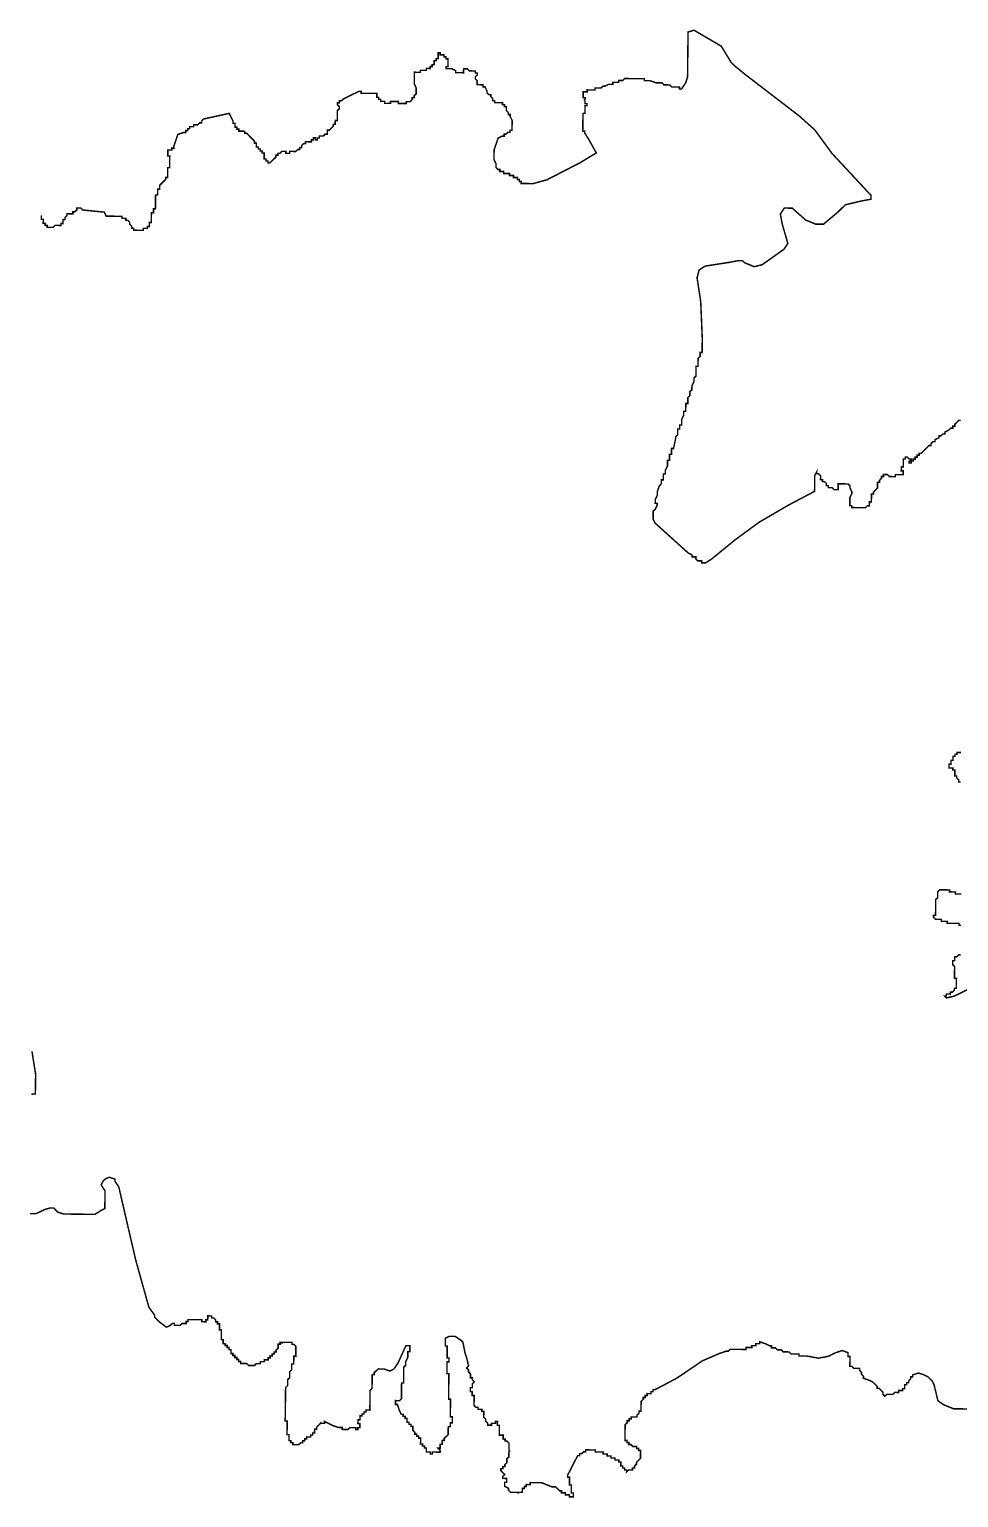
# Model space of a CAD drawing. Header units: metres. Extents: x 257673 to 289848, y 2129691 to 2228029.
# Drawn here: x 264529 to 266400, y 2208353 to 2211311 of the extents above; entities that cross this region are included whole.
import ezdxf

# ---------------------------------------------------------------- set-up
doc = ezdxf.new("R2010")
doc.units = ezdxf.units.M
doc.header["$MEASUREMENT"] = 0
doc.layers.add('HAZARDS LINE', color=1, linetype='Continuous')

msp = doc.modelspace()

# ---------------------------------------------------------------- linework, layer by layer
at = {"layer": 'HAZARDS LINE', "lineweight": 18, "const_width": 2.97}
for points in [[(266404.6, 2210523), (266400.7, 2210523.1), (266392.6, 2210515.2), (266392.6, 2210511.3), (266388.6, 2210511.3), (266388.6, 2210507.4), (266384.6, 2210507.4), (266380.6, 2210503.5), (266372.7, 2210499.6), (266372.6, 2210495.7), (266368.7, 2210495.7), (266364.7, 2210491.8), (266360.7, 2210491.9), (266360.7, 2210487.9), (266352.7, 2210484), (266352.7, 2210480.1), (266348.7, 2210480.1), (266344.7, 2210476.2), (266344.7, 2210472.2), (266340.7, 2210472.3), (266336.7, 2210468.4), (266332.7, 2210464.5), (266328.7, 2210460.5), (266324.7, 2210456.6), (266320.7, 2210456.7), (266320.7, 2210452.7), (266316.7, 2210452.8), (266316.7, 2210448.8), (266312.7, 2210448.8), (266312.7, 2210444.9), (266308.7, 2210444.9), (266308.7, 2210441), (266304.7, 2210441), (266304.8, 2210445), (266300.8, 2210445), (266296.9, 2210449), (266292.9, 2210449.1), (266292.9, 2210445.1), (266288.9, 2210445.2), (266288.8, 2210429.3), (266284.8, 2210429.4), (266284.7, 2210421.4), (266288.7, 2210421.4), (266288.6, 2210413.5), (266272.7, 2210413.7), (266272.7, 2210409.7), (266260.8, 2210409.8), (266256.9, 2210413.8), (266249, 2210413.9), (266249, 2210410), (266245, 2210410), (266245, 2210406.1), (266241, 2210402.1), (266240.9, 2210398.2), (266236.9, 2210398.2), (266236.8, 2210386.4), (266232.8, 2210382.4), (266228.8, 2210378.5), (266228.8, 2210374.6), (266224.8, 2210374.6), (266224.6, 2210358.8), (266220.7, 2210358.8), (266220.6, 2210350.9), (266216.6, 2210351), (266212.6, 2210347), (266184.9, 2210347.4), (266185, 2210351.3), (266181, 2210351.4), (266181.2, 2210367.2), (266185.2, 2210375.1), (266185.3, 2210379), (266181.4, 2210387), (266181.4, 2210390.9), (266177.5, 2210394.9), (266157.7, 2210395.2), (266157.6, 2210383.3), (266149.7, 2210383.4), (266145.8, 2210387.4), (266137.9, 2210387.5), (266137.9, 2210391.4), (266134, 2210391.5), (266134, 2210395.4), (266130.1, 2210399.4), (266126.1, 2210399.5), (266126.2, 2210403.4), (266122.2, 2210403.5), (266122.3, 2210411.4), (266118.4, 2210415.4), (266114.4, 2210415.5), (266114.5, 2210419.4), (266110.4, 2210411.5), (266110.1, 2210379.9), (266058.3, 2210352.7), (265998.5, 2210317.8), (265950.6, 2210282.7), (265902.7, 2210243.6), (265890.7, 2210235.9), (265882.8, 2210235.9), (265882.9, 2210239.9), (265874.9, 2210240), (265871, 2210244), (265871.1, 2210248), (265863.2, 2210248), (265863.2, 2210252), (265855.3, 2210256.1), (265788.7, 2210316.2), (265784.9, 2210324.2), (265785, 2210340), (265789, 2210343.9), (265793.1, 2210351.8), (265793.1, 2210355.7), (265789.2, 2210355.8), (265789.3, 2210363.7), (265793.3, 2210371.6), (265793.4, 2210379.5), (265797.5, 2210391.3), (265801.5, 2210395.2), (265801.6, 2210403.1), (265805.5, 2210403.1), (265805.7, 2210415), (265809.6, 2210414.9), (265809.7, 2210422.8), (265813.8, 2210430.7), (265813.9, 2210442.6), (265817.9, 2210442.6), (265818, 2210454.4), (265821.9, 2210454.4), (265822.1, 2210466.3), (265826, 2210466.2), (265830.2, 2210486), (265830.3, 2210489.9), (265834.3, 2210493.8), (265834.4, 2210505.7), (265838.4, 2210505.7), (265838.5, 2210513.6), (265842.4, 2210513.5), (265842.5, 2210525.4), (265846.6, 2210533.3), (265846.7, 2210541.2), (265850.6, 2210541.2), (265850.8, 2210557), (265854.8, 2210556.9), (265854.9, 2210568.8), (265858.9, 2210572.7), (265859, 2210580.7), (265863, 2210584.6), (265863.1, 2210592.5), (265867.1, 2210600.4), (265867.2, 2210608.3), (265871.2, 2210612.2), (265871.5, 2210632), (265875.4, 2210631.9), (265875.6, 2210647.8), (265879.6, 2210651.7), (265879.7, 2210659.6), (265883.6, 2210659.6), (265884, 2210687.3), (265880.8, 2210762.5), (265873.5, 2210810.1), (265877.6, 2210825.9), (265889.6, 2210833.7), (265937.1, 2210841.1), (265957, 2210844.8), (265964.9, 2210844.7), (265968.8, 2210840.7), (265988.5, 2210832.6), (266004.4, 2210836.4), (266048.3, 2210867.5), (266056.3, 2210879.3), (266044.9, 2210919), (266041.2, 2210938.9), (266049.2, 2210950.7), (266065, 2210950.5), (266092.5, 2210926.4), (266112.2, 2210918.3), (266128, 2210918.1), (266156, 2210941.5), (266172, 2210957.2), (266203.8, 2210964.8), (266223.6, 2210968.5), (266223.7, 2210976.4), (266145.5, 2211060.4), (266110.4, 2211108.3), (266079, 2211136.4), (265969.1, 2211220.8), (265949.5, 2211236.8), (265941.7, 2211244.8), (265922.3, 2211276.7), (265867.2, 2211309), (265855.3, 2211305.2), (265854.3, 2211214.2), (265850.2, 2211202.3), (265842.1, 2211190.5), (265838.2, 2211190.6), (265838.2, 2211194.5), (265822.4, 2211194.7), (265818.5, 2211198.7), (265806.6, 2211198.9), (265802.7, 2211202.9), (265790.8, 2211203), (265779, 2211207.1), (265767.1, 2211207.2), (265767.2, 2211211.2), (265727.6, 2211211.6), (265723.6, 2211207.7), (265715.7, 2211207.8), (265715.6, 2211203.8), (265703.7, 2211204), (265703.7, 2211200), (265695.8, 2211200.1), (265687.8, 2211196.2), (265683.9, 2211196.3), (265679.9, 2211192.4), (265668, 2211192.5), (265667.9, 2211188.5), (265652.1, 2211188.7), (265652.1, 2211184.8), (265644.1, 2211184.9), (265644, 2211173), (265648, 2211172.9), (265647.9, 2211169), (265647.8, 2211161.1), (265651.8, 2211161), (265651.7, 2211157.1), (265647.8, 2211157.1), (265647.6, 2211141.3), (265643.7, 2211141.3), (265643.2, 2211105.7), (265647.2, 2211105.6), (265647.2, 2211101.7), (265654.9, 2211089.7), (265670.5, 2211061.8), (265638.6, 2211042.4), (265570.9, 2211007.5), (265543.1, 2210999.9), (265519.3, 2211000.2), (265519.4, 2211004.1), (265515.4, 2211004.2), (265515.5, 2211008.1), (265511.5, 2211008.2), (265511.6, 2211012.1), (265503.7, 2211012.2), (265503.7, 2211016.2), (265495.8, 2211016.3), (265495.8, 2211020.2), (265484, 2211020.4), (265484, 2211024.3), (265476.1, 2211024.4), (265476.1, 2211028.4), (265472.2, 2211028.4), (265468.3, 2211032.4), (265468.3, 2211040.3), (265464.5, 2211048.3), (265464.7, 2211068.1), (265472.9, 2211091.8), (265480.8, 2211095.6), (265484.8, 2211095.6), (265484.8, 2211099.5), (265488.8, 2211099.5), (265492.8, 2211103.4), (265496.8, 2211103.4), (265496.8, 2211107.3), (265500.8, 2211107.3), (265501, 2211127.1), (265497.1, 2211135), (265497.2, 2211139), (265493.2, 2211139), (265493.3, 2211143), (265489.3, 2211147), (265489.4, 2211154.9), (265485.5, 2211155), (265485.5, 2211158.9), (265481.6, 2211159), (265481.6, 2211162.9), (265465.8, 2211163.1), (265465.8, 2211167.1), (265461.9, 2211167.1), (265461.9, 2211171.1), (265458, 2211175.1), (265458, 2211179), (265454.1, 2211179.1), (265450.2, 2211183.1), (265450.2, 2211187), (265446.3, 2211195), (265442.4, 2211195), (265442.4, 2211199), (265430.5, 2211199.1), (265430.6, 2211207.1), (265426.7, 2211211.1), (265426.8, 2211215), (265430.8, 2211218.9), (265430.8, 2211222.9), (265426.9, 2211222.9), (265426.9, 2211226.9), (265415, 2211227), (265411.1, 2211231), (265403.2, 2211231.1), (265403.1, 2211223.2), (265387.3, 2211223.4), (265387.3, 2211227.3), (265379.5, 2211231.4), (265367.6, 2211231.5), (265367.6, 2211235.5), (265371.6, 2211235.4), (265371.8, 2211251.3), (265367.8, 2211251.3), (265367.8, 2211255.3), (265363.9, 2211255.3), (265363.9, 2211259.3), (265356, 2211259.4), (265356.1, 2211263.3), (265352.1, 2211263.4), (265352, 2211251.5), (265348, 2211251.5), (265348, 2211247.6), (265344, 2211247.6), (265343.9, 2211239.7), (265340, 2211239.7), (265339.9, 2211235.8), (265336, 2211235.8), (265335.9, 2211231.9), (265328, 2211232), (265328, 2211228), (265316.1, 2211228.1), (265316, 2211224.2), (265304.2, 2211224.3), (265303.9, 2211200.6), (265307.8, 2211192.6), (265307.6, 2211180.7), (265303.6, 2211176.8), (265303.6, 2211172.9), (265299.6, 2211172.9), (265299.6, 2211168.9), (265295.6, 2211165), (265287.7, 2211165.1), (265287.6, 2211161.2), (265271.8, 2211161.3), (265271.8, 2211165.3), (265256, 2211165.5), (265256, 2211161.5), (265244.1, 2211161.7), (265244.1, 2211165.6), (265236.2, 2211165.7), (265236.3, 2211169.7), (265232.3, 2211169.7), (265232.3, 2211173.7), (265228.4, 2211173.7), (265228.5, 2211181.6), (265196.8, 2211182), (265196.9, 2211185.9), (265192.9, 2211186), (265169, 2211174.4), (265161.1, 2211170.5), (265157.1, 2211166.6), (265153.1, 2211166.6), (265153, 2211162.7), (265149.1, 2211162.7), (265149, 2211158.8), (265153, 2211154.8), (265152.9, 2211150.8), (265148.9, 2211146.9), (265148.7, 2211127.1), (265144.7, 2211127.1), (265144.6, 2211119.2), (265140.7, 2211119.3), (265140.6, 2211115.3), (265136.6, 2211111.4), (265132.6, 2211107.5), (265128.7, 2211107.5), (265128.6, 2211099.6), (265124.6, 2211099.7), (265120.6, 2211095.7), (265112.7, 2211095.8), (265112.7, 2211091.9), (265108.7, 2211091.9), (265108.7, 2211088), (265104.7, 2211088), (265104.8, 2211092), (265100.8, 2211092), (265100.7, 2211088), (265096.8, 2211088.1), (265096.7, 2211084.1), (265084.9, 2211084.3), (265084.8, 2211080.3), (265080.9, 2211080.4), (265076.9, 2211076.4), (265076.8, 2211072.5), (265072.9, 2211072.5), (265072.8, 2211068.6), (265068.9, 2211068.6), (265064.9, 2211064.7), (265053, 2211064.8), (265052.9, 2211060.9), (265045, 2211061), (265045.1, 2211064.9), (265037.2, 2211065), (265033.2, 2211061.1), (265029.2, 2211061.1), (265029.1, 2211057.2), (265025.2, 2211057.2), (265025.1, 2211053.3), (265017.1, 2211045.4), (265013.1, 2211041.5), (265009.2, 2211041.6), (265009.2, 2211045.5), (265005.3, 2211045.6), (265005.3, 2211049.5), (265001.4, 2211049.6), (265001.5, 2211061.5), (264997.5, 2211061.5), (264997.6, 2211065.5), (264993.6, 2211065.5), (264993.7, 2211069.5), (264989.7, 2211069.5), (264989.7, 2211073.5), (264985.8, 2211073.5), (264985.9, 2211081.4), (264981.9, 2211081.5), (264982, 2211085.4), (264978.1, 2211089.4), (264974.1, 2211093.4), (264970.2, 2211097.4), (264966.3, 2211101.4), (264962.4, 2211101.5), (264962.4, 2211105.4), (264950.5, 2211105.6), (264950.6, 2211109.5), (264946.6, 2211109.6), (264946.7, 2211113.5), (264942.7, 2211113.6), (264942.8, 2211121.5), (264938.8, 2211121.5), (264938.9, 2211125.5), (264931.1, 2211141.4), (264879.6, 2211130.1), (264875.5, 2211126.2), (264875.5, 2211122.3), (264871.5, 2211122.3), (264867.5, 2211118.4), (264859.6, 2211118.5), (264859.6, 2211114.5), (264851.7, 2211114.6), (264851.6, 2211110.7), (264847.7, 2211110.7), (264847.6, 2211106.7), (264843.7, 2211106.8), (264843.6, 2211102.8), (264839.7, 2211102.9), (264827.7, 2211099), (264819.6, 2211075.4), (264819.5, 2211071.4), (264815.6, 2211071.5), (264815.5, 2211067.5), (264807.6, 2211067.6), (264807.5, 2211055.7), (264811.4, 2211055.7), (264811.2, 2211031.9), (264807.2, 2211032), (264807, 2211012.2), (264803, 2211012.2), (264803, 2211008.3), (264799, 2211004.4), (264795, 2211000.4), (264791, 2210996.5), (264790.9, 2210988.6), (264786.9, 2210988.6), (264786.8, 2210976.8), (264782.8, 2210976.8), (264782.5, 2210949.1), (264778.5, 2210949.2), (264778.5, 2210941.2), (264774.5, 2210941.3), (264774.3, 2210921.5), (264770.3, 2210921.5), (264770.2, 2210913.6), (264766.3, 2210913.7), (264766.2, 2210909.7), (264758.3, 2210909.8), (264758.3, 2210905.8), (264738.5, 2210906.1), (264738.5, 2210910), (264734.6, 2210910.1), (264734.6, 2210914), (264730.7, 2210918), (264730.7, 2210922), (264726.8, 2210926), (264722.9, 2210926), (264722.9, 2210930), (264715, 2210930.1), (264715, 2210934), (264683.4, 2210934.4), (264679.5, 2210942.4), (264636, 2210946.8), (264632.1, 2210950.8), (264624.2, 2210950.9), (264624.1, 2210946.9), (264620.1, 2210943), (264616.2, 2210943.1), (264616.1, 2210939.1), (264604.3, 2210939.2), (264604.2, 2210935.3), (264600.2, 2210931.4), (264600.2, 2210927.4), (264596.2, 2210927.5), (264596.1, 2210919.5), (264592.2, 2210919.6), (264592.1, 2210915.6), (264580.3, 2210915.8), (264576.3, 2210911.8), (264564.4, 2210912), (264564.4, 2210915.9), (264560.5, 2210916), (264560.5, 2210919.9), (264556.5, 2210920), (264556.6, 2210927.9), (264552.7, 2210927.9), (264552.8, 2210935.9)], [(266404.3, 2209794.6), (266400.4, 2209794.6), (266400.4, 2209798.6), (266396.5, 2209802.6), (266396.5, 2209806.5), (266392.6, 2209806.6), (266392.6, 2209810.5), (266392.7, 2209814.5), (266392.7, 2209818.5), (266388.7, 2209818.5), (266388.8, 2209822.5), (266384.8, 2209822.5), (266380.9, 2209822.5), (266380.9, 2209826.5), (266381, 2209830.5), (266384.9, 2209830.4), (266385, 2209834.4), (266385, 2209838.3), (266389, 2209838.3), (266389, 2209842.3), (266389.1, 2209846.2), (266393, 2209846.2), (266393.1, 2209850.1), (266397, 2209850.1), (266397.1, 2209854), (266401, 2209854), (266405, 2209854)], [(266405, 2209505.6), (266401.1, 2209505.6), (266401.1, 2209509.6), (266397.1, 2209509.6), (266393.2, 2209509.6), (266389.2, 2209509.7), (266385.3, 2209509.7), (266381.3, 2209509.8), (266377.3, 2209509.8), (266377.4, 2209513.8), (266373.4, 2209513.8), (266369.5, 2209513.9), (266365.5, 2209513.9), (266365.6, 2209517.9), (266361.6, 2209517.9), (266357.6, 2209518), (266353.7, 2209518), (266349.8, 2209522), (266349.8, 2209526), (266353.8, 2209525.9), (266353.8, 2209529.9), (266353.9, 2209533.8), (266353.9, 2209537.8), (266354, 2209541.8), (266354, 2209545.7), (266354, 2209549.7), (266354.1, 2209553.6), (266354.1, 2209557.6), (266358.1, 2209561.5), (266358.2, 2209565.5), (266358.2, 2209569.4), (266358.3, 2209573.4), (266362.3, 2209577.3), (266366.2, 2209577.3), (266370.2, 2209577.2), (266374.1, 2209577.2), (266378.1, 2209577.1), (266382.1, 2209577.1), (266382, 2209573.1), (266386, 2209573.1), (266389.9, 2209573), (266393.9, 2209573), (266393.8, 2209569), (266397.8, 2209569), (266401.8, 2209568.9), (266405.7, 2209568.9)], [(266423.4, 2209378.7), (266391.5, 2209363.2), (266375.7, 2209359.4), (266371.7, 2209363.4), (266375.7, 2209363.4), (266375.7, 2209367.3), (266379.7, 2209367.3), (266383.7, 2209367.2), (266383.7, 2209371.2), (266387.7, 2209371.1), (266391.7, 2209375.1), (266391.7, 2209379), (266395.7, 2209379), (266395.7, 2209382.9), (266395.8, 2209386.9), (266395.8, 2209390.8), (266395.8, 2209394.8), (266395.9, 2209398.8), (266391.9, 2209398.8), (266392, 2209402.8), (266392, 2209406.7), (266392.1, 2209410.7), (266392.1, 2209414.6), (266392.2, 2209418.6), (266392.2, 2209422.6), (266388.3, 2209426.6), (266388.3, 2209430.5), (266388.4, 2209434.5), (266392.3, 2209434.4), (266392.4, 2209438.4), (266392.4, 2209442.4), (266396.4, 2209442.3), (266400.4, 2209446.2), (266404.3, 2209446.2)], [(264532.8, 2209165.4), (264540.7, 2209166.3), (264541.2, 2209205.9), (264533.8, 2209252)], [(264530.1, 2208924.9), (264542, 2208924.8), (264557.9, 2208932.5), (264569.8, 2208936.4), (264577.7, 2208936.3), (264585.5, 2208928.3), (264597.4, 2208924.2), (264660.7, 2208923.5), (264672.7, 2208931.2), (264680.6, 2208935.1), (264681, 2208970.7), (264673.2, 2208982.7), (264677.3, 2208990.6), (264681.3, 2208994.5), (264689.3, 2208998.4), (264701.1, 2208994.3), (264701, 2208990.3), (264708.8, 2208978.3), (264742.8, 2208831.5), (264769.4, 2208736.2), (264781.1, 2208720.2), (264781.1, 2208716.2), (264788.9, 2208708.2), (264804.6, 2208696.2), (264812.6, 2208700), (264816.6, 2208703.9), (264820.5, 2208703.9), (264820.5, 2208699.9), (264832.3, 2208699.8), (264836.4, 2208703.7), (264844.3, 2208703.6), (264844.3, 2208707.6), (264848.3, 2208707.6), (264848.3, 2208711.5), (264876, 2208711.2), (264876, 2208707.2), (264883.9, 2208707.1), (264883.9, 2208711.1), (264887.9, 2208711.1), (264888, 2208719), (264895.9, 2208718.9), (264895.9, 2208714.9), (264899.8, 2208714.9), (264903.7, 2208710.9), (264903.7, 2208706.9), (264907.6, 2208706.9), (264907.6, 2208702.9), (264911.6, 2208702.9), (264911.4, 2208691), (264915.4, 2208691), (264915.2, 2208671.2), (264919.1, 2208671.1), (264919, 2208663.2), (264923, 2208663.2), (264922.9, 2208659.2), (264926.9, 2208659.2), (264926.8, 2208655.2), (264930.8, 2208655.2), (264930.8, 2208651.2), (264934.7, 2208651.1), (264934.6, 2208643.2), (264938.6, 2208643.2), (264938.5, 2208639.2), (264942.5, 2208639.2), (264942.5, 2208635.2), (264946.4, 2208635.2), (264946.4, 2208631.2), (264950.3, 2208631.2), (264950.3, 2208627.2), (264954.2, 2208627.2), (264954.2, 2208623.2), (264966.1, 2208623.1), (264970, 2208619.1), (264981.9, 2208618.9), (264985.9, 2208622.9), (264993.8, 2208622.8), (264993.8, 2208626.7), (265001.7, 2208626.6), (265001.8, 2208630.6), (265009.7, 2208630.5), (265009.7, 2208634.5), (265013.7, 2208634.4), (265013.7, 2208638.4), (265017.7, 2208638.3), (265017.7, 2208642.3), (265021.7, 2208642.2), (265021.7, 2208646.2), (265025.7, 2208646.2), (265025.7, 2208650.1), (265029.8, 2208654), (265029.8, 2208662), (265033.8, 2208661.9), (265033.8, 2208665.9), (265037.8, 2208665.8), (265057.6, 2208665.6), (265057.5, 2208661.6), (265061.5, 2208661.6), (265065.4, 2208657.6), (265065.2, 2208637.8), (265061.2, 2208637.8), (265061.1, 2208622), (265057.1, 2208622.1), (265057, 2208610.2), (265053, 2208606.3), (265052.8, 2208594.4), (265048.8, 2208590.5), (265048.7, 2208578.6), (265044.7, 2208574.7), (265043.9, 2208507.4), (265047.9, 2208507.3), (265047.6, 2208479.6), (265051.5, 2208479.6), (265051.4, 2208467.7), (265055.4, 2208467.7), (265055.3, 2208463.7), (265059.3, 2208463.7), (265059.2, 2208459.7), (265071.1, 2208459.6), (265075.1, 2208463.5), (265079.1, 2208463.4), (265079.1, 2208467.4), (265083.1, 2208467.4), (265083.1, 2208471.3), (265087.1, 2208471.3), (265087.1, 2208475.2), (265095, 2208475.1), (265095.1, 2208479.1), (265099, 2208479.1), (265099.1, 2208483), (265103, 2208483), (265103.1, 2208490.9), (265107.1, 2208490.8), (265107.1, 2208494.8), (265111.1, 2208498.7), (265115.1, 2208502.6), (265123, 2208502.5), (265123.1, 2208506.5), (265138.8, 2208498.4), (265150.7, 2208494.3), (265158.6, 2208494.2), (265158.5, 2208490.3), (265170.4, 2208490.1), (265174.4, 2208494), (265186.3, 2208493.9), (265186.2, 2208490), (265190.2, 2208489.9), (265190.2, 2208493.9), (265194.2, 2208493.8), (265194.3, 2208501.7), (265190.3, 2208501.8), (265190.4, 2208509.7), (265194.4, 2208509.7), (265194.5, 2208517.6), (265198.4, 2208517.5), (265198.5, 2208521.5), (265202.4, 2208521.4), (265202.5, 2208525.4), (265206.4, 2208525.4), (265206.5, 2208529.3), (265214.4, 2208529.2), (265214.8, 2208568.8), (265218.8, 2208572.7), (265219.2, 2208600.4), (265223.1, 2208600.4), (265223.2, 2208604.3), (265227.2, 2208608.3), (265231.2, 2208612.2), (265243, 2208612), (265254.9, 2208607.9), (265262.8, 2208611.8), (265270.9, 2208623.6), (265287.1, 2208659.1), (265295, 2208659), (265294.9, 2208647.1), (265290.9, 2208647.1), (265290.8, 2208635.3), (265286.7, 2208627.4), (265286.7, 2208619.5), (265282.7, 2208615.6), (265282.3, 2208583.9), (265278.3, 2208583.9), (265278, 2208552.3), (265274, 2208548.3), (265266.1, 2208548.4), (265266, 2208540.5), (265269.9, 2208540.5), (265273.8, 2208528.6), (265277.6, 2208520.6), (265281.6, 2208520.5), (265281.5, 2208516.6), (265285.5, 2208516.5), (265285.5, 2208512.6), (265289.4, 2208512.5), (265289.3, 2208504.6), (265293.3, 2208504.6), (265293.2, 2208500.6), (265297.2, 2208500.6), (265297.1, 2208496.6), (265301.1, 2208496.6), (265301, 2208488.7), (265304.9, 2208484.7), (265304.9, 2208480.7), (265308.8, 2208480.6), (265308.8, 2208476.7), (265312.8, 2208476.6), (265312.7, 2208472.7), (265316.7, 2208472.6), (265316.5, 2208460.8), (265320.5, 2208460.7), (265320.4, 2208456.8), (265324.4, 2208456.7), (265324.4, 2208452.8), (265328.3, 2208452.7), (265328.2, 2208444.8), (265336.1, 2208444.7), (265336.1, 2208440.8), (265340.1, 2208440.7), (265340.1, 2208444.7), (265355.9, 2208444.5), (265356, 2208448.4), (265352.1, 2208452.4), (265356, 2208452.4), (265356.1, 2208460.3), (265360.1, 2208460.3), (265360.2, 2208468.2), (265364.1, 2208468.1), (265364.2, 2208472.1), (265368.2, 2208476), (265372.2, 2208479.9), (265372.3, 2208495.8), (265376.3, 2208495.7), (265376.4, 2208503.6), (265380.4, 2208503.6), (265380.5, 2208515.5), (265376.5, 2208515.5), (265376.9, 2208551.1), (265373, 2208551.2), (265373.6, 2208602.6), (265369.6, 2208602.7), (265369.9, 2208626.4), (265373.8, 2208626.4), (265373.9, 2208634.3), (265370, 2208634.4), (265370.2, 2208658.1), (265366.3, 2208658.2), (265366.4, 2208674), (265374.4, 2208677.9), (265386.3, 2208677.7), (265398.1, 2208669.7), (265402, 2208665.7), (265405.7, 2208645.8), (265409.5, 2208633.9), (265413.3, 2208618), (265409.3, 2208614.1), (265413.2, 2208610.1), (265413.2, 2208606.2), (265417.1, 2208602.2), (265417, 2208594.2), (265421, 2208594.2), (265420.9, 2208590.2), (265424.8, 2208586.2), (265420.8, 2208582.3), (265420.7, 2208574.4), (265416.8, 2208574.4), (265416.7, 2208566.5), (265420.6, 2208566.5), (265420.6, 2208558.6), (265424.5, 2208558.5), (265424.3, 2208538.7), (265428.2, 2208534.7), (265432.2, 2208534.7), (265432.1, 2208530.7), (265440, 2208530.6), (265440, 2208526.7), (265443.9, 2208526.6), (265443.8, 2208514.8), (265447.7, 2208510.8), (265447.7, 2208506.8), (265451.6, 2208502.8), (265451.6, 2208498.8), (265459.5, 2208498.7), (265459.5, 2208502.7), (265467.4, 2208502.6), (265467.5, 2208506.6), (265471.4, 2208506.5), (265471.3, 2208498.6), (265475.3, 2208498.6), (265475.1, 2208478.8), (265483, 2208478.7), (265482.9, 2208470.8), (265486.9, 2208470.7), (265486.8, 2208466.8), (265490.8, 2208466.7), (265494.7, 2208462.7), (265494.5, 2208446.9), (265494.4, 2208435), (265490.4, 2208431.1), (265490.3, 2208423.2), (265486.3, 2208419.3), (265486.2, 2208415.3), (265482.3, 2208415.3), (265482.2, 2208411.4), (265478.3, 2208411.4), (265478.2, 2208407.5), (265482.1, 2208403.5), (265486.1, 2208399.5), (265482.1, 2208395.6), (265482, 2208391.6), (265489.9, 2208391.5), (265489.8, 2208383.6), (265485.9, 2208383.6), (265485.8, 2208375.7), (265493.7, 2208371.7), (265493.6, 2208367.7), (265497.5, 2208363.7), (265513.4, 2208363.5), (265521.3, 2208363.4), (265521.4, 2208371.4), (265525.3, 2208371.3), (265525.4, 2208375.3), (265529.3, 2208375.2), (265529.4, 2208379.2), (265537.3, 2208379.1), (265537.3, 2208383.1), (265561.1, 2208382.8), (265580.8, 2208374.6), (265588.7, 2208374.6), (265596.5, 2208366.6), (265600.5, 2208366.5), (265600.4, 2208362.5), (265608.3, 2208362.5), (265608.3, 2208358.5), (265616.2, 2208358.4), (265616.2, 2208354.5), (265624.1, 2208354.4), (265624.2, 2208362.3), (265620.2, 2208362.3), (265620.4, 2208378.2), (265616.4, 2208378.2), (265616.6, 2208394), (265612.7, 2208394.1), (265612.7, 2208398), (265632.9, 2208437.4), (265636.9, 2208437.4), (265636.9, 2208441.3), (265640.9, 2208441.3), (265644.9, 2208445.2), (265648.9, 2208445.1), (265648.9, 2208449.1), (265668.7, 2208448.9), (265668.7, 2208444.9), (265684.5, 2208444.7), (265684.4, 2208440.8), (265692.4, 2208440.7), (265692.3, 2208436.7), (265700.2, 2208436.6), (265700.2, 2208432.7), (265708.1, 2208432.6), (265708.1, 2208428.6), (265716, 2208428.5), (265715.9, 2208424.6), (265719.9, 2208424.5), (265719.8, 2208416.6), (265723.8, 2208416.6), (265723.7, 2208412.6), (265727.7, 2208412.6), (265727.6, 2208408.6), (265731.6, 2208408.6), (265731.5, 2208404.6), (265735.5, 2208408.5), (265743.5, 2208408.4), (265743.5, 2208412.4), (265747.5, 2208412.4), (265747.5, 2208416.3), (265751.5, 2208420.2), (265751.5, 2208424.2), (265755.6, 2208428.1), (265759.6, 2208432), (265759.7, 2208447.9), (265755.8, 2208447.9), (265755.8, 2208451.9), (265751.9, 2208451.9), (265751.9, 2208455.9), (265744, 2208455.9), (265740.1, 2208459.9), (265736.1, 2208460), (265736.2, 2208464), (265732.2, 2208464), (265732.3, 2208468), (265728.3, 2208468), (265728.6, 2208499.7), (265732.7, 2208503.6), (265732.7, 2208507.5), (265736.7, 2208507.5), (265736.7, 2208511.5), (265740.7, 2208511.4), (265740.7, 2208515.4), (265752.6, 2208515.2), (265752.6, 2208519.2), (265756.6, 2208523.1), (265756.7, 2208527.1), (265760.6, 2208527), (265760.8, 2208546.8), (265764.9, 2208550.7), (265764.9, 2208554.7), (265768.9, 2208554.6), (265768.9, 2208558.6), (265772.9, 2208558.6), (265772.9, 2208562.5), (265780.8, 2208562.4), (265780.9, 2208566.4), (265784.8, 2208566.3), (265784.9, 2208570.3), (265788.8, 2208570.3), (265832.6, 2208593.5), (265884.5, 2208628.6), (265920.3, 2208644), (265932.2, 2208647.8), (265936.2, 2208647.8), (265940.2, 2208651.7), (265959.9, 2208651.5), (265963.9, 2208651.4), (265967.9, 2208651.4), (265971.8, 2208651.3), (265971.9, 2208655.3), (265975.8, 2208655.2), (265979.8, 2208655.2), (265983.7, 2208655.2), (265983.8, 2208659.1), (265987.7, 2208659.1), (265991.7, 2208659), (265991.7, 2208663), (265995.7, 2208662.9), (265999.7, 2208662.9), (265999.7, 2208666.8), (266011.5, 2208662.8), (266019.4, 2208658.7), (266023.4, 2208658.7), (266023.3, 2208654.7), (266027.3, 2208654.7), (266031.2, 2208654.6), (266035.2, 2208650.6), (266039.1, 2208650.6), (266043.1, 2208650.5), (266047, 2208646.5), (266050.9, 2208646.5), (266058.9, 2208646.4), (266062.8, 2208642.4), (266066.7, 2208642.3), (266070.7, 2208642.3), (266074.6, 2208642.2), (266078.6, 2208642.2), (266078.6, 2208638.2), (266082.5, 2208638.2), (266094.4, 2208638.1), (266118.1, 2208633.8), (266137.9, 2208637.6), (266153.8, 2208645.3), (266165.8, 2208649.1), (266177.6, 2208645), (266177.5, 2208641.1), (266177.5, 2208637.1), (266181.5, 2208637.1), (266181.4, 2208633.1), (266181.4, 2208629.2), (266181.3, 2208625.2), (266181.3, 2208621.3), (266181.2, 2208617.3), (266185.2, 2208617.2), (266189.1, 2208613.2), (266193.1, 2208613.2), (266197, 2208613.2), (266201, 2208613.1), (266200.9, 2208609.2), (266204.8, 2208605.2), (266204.8, 2208601.2), (266208.7, 2208597.2), (266208.7, 2208593.2), (266220.5, 2208589.1), (266228.4, 2208585.1), (266232.3, 2208581.1), (266236.2, 2208577.1), (266236.2, 2208573.1), (266240.1, 2208573.1), (266244, 2208569.1), (266247.9, 2208565.1), (266247.9, 2208561.1), (266251.8, 2208557.1), (266255.8, 2208561), (266259.8, 2208561), (266263.7, 2208560.9), (266267.7, 2208560.9), (266271.7, 2208564.8), (266275.6, 2208564.8), (266279.6, 2208564.7), (266279.6, 2208568.7), (266283.6, 2208568.6), (266287.6, 2208568.6), (266287.6, 2208572.5), (266291.6, 2208572.5), (266291.6, 2208576.5), (266291.7, 2208580.4), (266295.6, 2208580.4), (266295.7, 2208584.3), (266299.6, 2208584.3), (266299.7, 2208588.2), (266303.7, 2208592.2), (266303.7, 2208596.1), (266307.7, 2208596.1), (266307.7, 2208600), (266319.6, 2208603.9), (266331.5, 2208599.8), (266339.3, 2208595.7), (266347.2, 2208587.7), (266351, 2208579.7), (266358.6, 2208548), (266370.4, 2208539.9), (266390.1, 2208531.8), (266429.6, 2208531.4)]]:
    msp.add_lwpolyline(points, dxfattribs=at)
for points in [[(265644, 2211169), (265647.9, 2211169)], [(266304.7, 2210441), (266304.7, 2210437.1), (266300.7, 2210437.1), (266300.8, 2210441.1)], [(265037.8, 2208661.9), (265037.8, 2208665.8)], [(265115.2, 2208506.6), (265115.1, 2208502.6)], [(265498.5, 2208446.8), (265494.5, 2208446.9)], [(265513.3, 2208359.6), (265513.4, 2208363.5)]]:
    msp.add_lwpolyline(points, close=True, dxfattribs=at)

doc.saveas('drawing.dxf')
